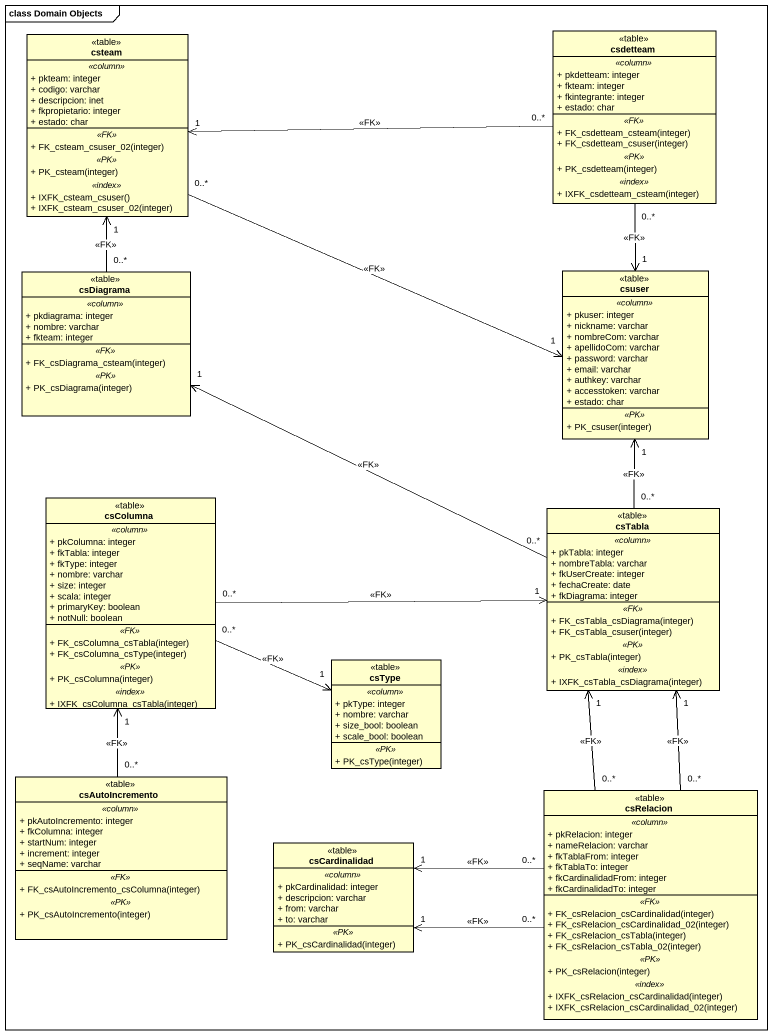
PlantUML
@startuml
mainframe class Domain Objects
hide circle
hide empty members
skinparam classAttributeIconSize 0
class csteam <<table>> {
  .. <<column>> ..
  + pkteam: integer
  + codigo: varchar
  + descripcion: inet
  + fkpropietario: integer
  + estado: char
  .. <<FK>> ..
  + FK_csteam_csuser_02(integer)
  .. <<PK>> ..
  + PK_csteam(integer)
  .. <<index>> ..
  + IXFK_csteam_csuser()
  + IXFK_csteam_csuser_02(integer)
}
class csdetteam <<table>> {
  .. <<column>> ..
  + pkdetteam: integer
  + fkteam: integer
  + fkintegrante: integer
  + estado: char
  .. <<FK>> ..
  + FK_csdetteam_csteam(integer)
  + FK_csdetteam_csuser(integer)
  .. <<PK>> ..
  + PK_csdetteam(integer)
  .. <<index>> ..
  + IXFK_csdetteam_csteam(integer)
}
class csDiagrama <<table>> {
  .. <<column>> ..
  + pkdiagrama: integer
  + nombre: varchar
  + fkteam: integer
  .. <<FK>> ..
  + FK_csDiagrama_csteam(integer)
  .. <<PK>> ..
  + PK_csDiagrama(integer)
}
class csuser <<table>> {
  .. <<column>> ..
  + pkuser: integer
  + nickname: varchar
  + nombreCom: varchar
  + apellidoCom: varchar
  + password: varchar
  + email: varchar
  + authkey: varchar
  + accesstoken: varchar
  + estado: char
  .. <<PK>> ..
  + PK_csuser(integer)
}
class csColumna <<table>> {
  .. <<column>> ..
  + pkColumna: integer
  + fkTabla: integer
  + fkType: integer
  + nombre: varchar
  + size: integer
  + scala: integer
  + primaryKey: boolean
  + notNull: boolean
  .. <<FK>> ..
  + FK_csColumna_csTabla(integer)
  + FK_csColumna_csType(integer)
  .. <<PK>> ..
  + PK_csColumna(integer)
  .. <<index>> ..
  + IXFK_csColumna_csTabla(integer)
}
class csTabla <<table>> {
  .. <<column>> ..
  + pkTabla: integer
  + nombreTabla: varchar
  + fkUserCreate: integer
  + fechaCreate: date
  + fkDiagrama: integer
  .. <<FK>> ..
  + FK_csTabla_csDiagrama(integer)
  + FK_csTabla_csuser(integer)
  .. <<PK>> ..
  + PK_csTabla(integer)
  .. <<index>> ..
  + IXFK_csTabla_csDiagrama(integer)
}
class csType <<table>> {
  .. <<column>> ..
  + pkType: integer
  + nombre: varchar
  + size_bool: boolean
  + scale_bool: boolean
  .. <<PK>> ..
  + PK_csType(integer)
}
class csAutoIncremento <<table>> {
  .. <<column>> ..
  + pkAutoIncremento: integer
  + fkColumna: integer
  + startNum: integer
  + increment: integer
  + seqName: varchar
  .. <<FK>> ..
  + FK_csAutoIncremento_csColumna(integer)
  .. <<PK>> ..
  + PK_csAutoIncremento(integer)
}
class csRelacion <<table>> {
  .. <<column>> ..
  + pkRelacion: integer
  + nameRelacion: varchar
  + fkTablaFrom: integer
  + fkTablaTo: integer
  + fkCardinalidadFrom: integer
  + fkCardinalidadTo: integer
  .. <<FK>> ..
  + FK_csRelacion_csCardinalidad(integer)
  + FK_csRelacion_csCardinalidad_02(integer)
  + FK_csRelacion_csTabla(integer)
  + FK_csRelacion_csTabla_02(integer)
  .. <<PK>> ..
  + PK_csRelacion(integer)
  .. <<index>> ..
  + IXFK_csRelacion_csCardinalidad(integer)
  + IXFK_csRelacion_csCardinalidad_02(integer)
}
class csCardinalidad <<table>> {
  .. <<column>> ..
  + pkCardinalidad: integer
  + descripcion: varchar
  + from: varchar
  + to: varchar
  .. <<PK>> ..
  + PK_csCardinalidad(integer)
}
csteam "0..*" -right-> "1" csuser : <<FK>>
csdetteam "0..*" -left-> "1" csteam : <<FK>>
csdetteam "0..*" --> "1" csuser : <<FK>>
csDiagrama "0..*" -up-> "1" csteam : <<FK>>
csColumna "0..*" -right-> "1" csTabla : <<FK>>
csColumna "0..*" -right-> "1" csType : <<FK>>
csTabla "0..*" -left-> "1" csDiagrama : <<FK>>
csTabla "0..*" -up-> "1" csuser : <<FK>>
csAutoIncremento "0..*" -up-> "1" csColumna : <<FK>>
csRelacion "0..*" -up-> "1" csTabla : <<FK>>
csRelacion "0..*" -up-> "1" csTabla : <<FK>>
csRelacion "0..*" -left-> "1" csCardinalidad : <<FK>>
csRelacion "0..*" -left-> "1" csCardinalidad : <<FK>>
@enduml
